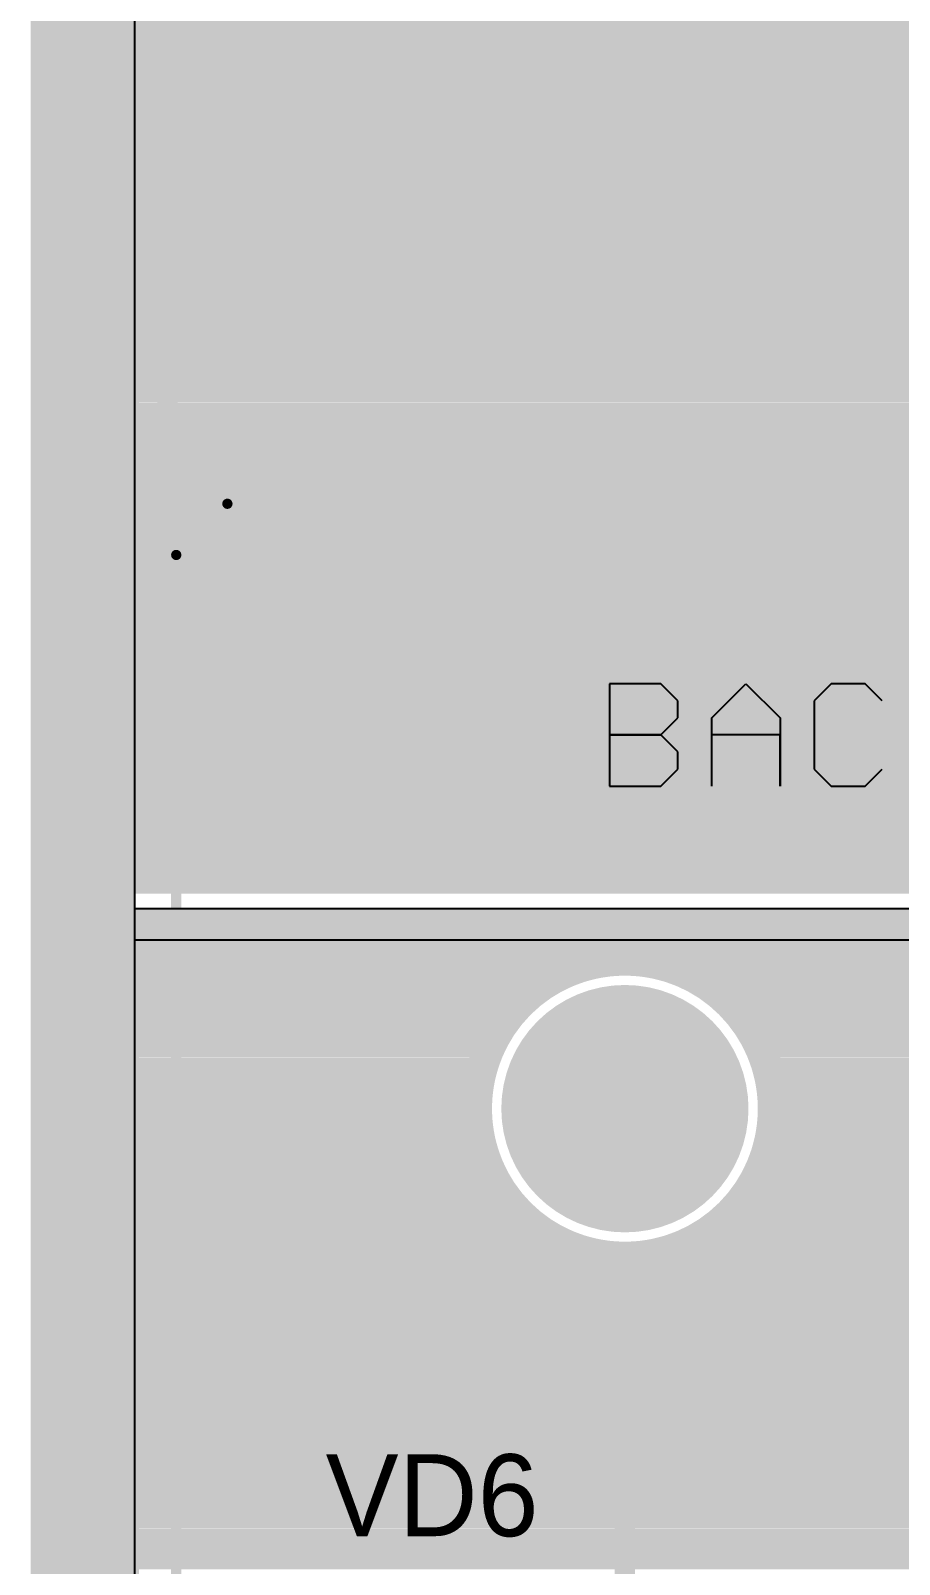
# Model space of a CAD drawing. Header units: millimetres. Extents: x 0.11 to 5.67, y 0.55 to 4.24.
# Drawn here: x 0.683 to 1.017, y 1.895 to 2.484 of the extents above; entities that cross this region are included whole.
import ezdxf

# ---------------------------------------------------------------- set-up
doc = ezdxf.new("R2010")
doc.units = ezdxf.units.MM
doc.header["$MEASUREMENT"] = 0
for name, color, linetype in [('BottomLayer', 5, 'Continuous'), ('BottomSolder', 6, 'Continuous'), ('InternalPlane1', 76, 'Continuous'), ('InternalPlane2', 16, 'Continuous'), ('KeepOutLayer', 6, 'Continuous'), ('Mechanical14', 56, 'Continuous'), ('MultiLayer', 9, 'Continuous'), ('PadHoleLayer', 156, 'Continuous'), ('TopLayer', 1, 'Continuous'), ('TopOverlay', 2, 'Continuous'), ('TopSolder', 216, 'Continuous')]:
    doc.layers.add(name, color=color, linetype=linetype)

# ---------------------------------------------------------------- blocks, each defined once
blk = doc.blocks.new('DO_201_FLAT_20')
at = {"layer": 'BottomLayer', "const_width": 0.04134}
blk.add_lwpolyline([(-0.37106, 0, 1), (-0.32972, 0, 1)], format="xyb", close=True, dxfattribs=at)
at = {"layer": 'BottomSolder', "const_width": 0.04331}
blk.add_lwpolyline([(-0.37205, 0, 1), (-0.32874, 0, 1)], format="xyb", close=True, dxfattribs=at)
at = {"layer": 'InternalPlane1', "const_width": 0.01181}
for points in [[(-0.37807, 0.04993, -0.258618), (-0.32272, 0.04993)], [(-0.40032, -0.02768, -0.258618), (-0.40032, 0.02768)], [(-0.30046, 0.02768, -0.258618), (-0.30046, -0.02768)], [(-0.32272, -0.04993, -0.258618), (-0.37807, -0.04993)]]:
    blk.add_lwpolyline(points, format="xyb", dxfattribs=at)
at = {"layer": 'InternalPlane1', "const_width": 0.00591}
for points in [[(-0.38102, 0.04993, 1), (-0.37512, 0.04993, 1)], [(-0.32567, 0.04993, 1), (-0.31976, 0.04993, 1)], [(-0.40328, 0.02768, 1), (-0.39737, 0.02768, 1)], [(-0.30342, 0.02768, 1), (-0.29751, 0.02768, 1)], [(-0.40328, -0.02768, 1), (-0.39737, -0.02768, 1)], [(-0.30342, -0.02768, 1), (-0.29751, -0.02768, 1)], [(-0.38102, -0.04993, 1), (-0.37512, -0.04993, 1)], [(-0.32567, -0.04993, 1), (-0.31976, -0.04993, 1)]]:
    blk.add_lwpolyline(points, format="xyb", close=True, dxfattribs=at)
at = {"layer": 'InternalPlane2', "const_width": 0.04756}
blk.add_lwpolyline([(-0.37417, 0, 1), (-0.32661, 0, 1)], format="xyb", close=True, dxfattribs=at)
at = {"layer": 'MultiLayer', "const_width": 0.04134}
blk.add_lwpolyline([(-0.37106, 0, 1), (-0.32972, 0, 1)], format="xyb", close=True, dxfattribs=at)
at = {"layer": 'PadHoleLayer', "const_width": 0.02756}
blk.add_lwpolyline([(-0.36417, 0, 1), (-0.33661, 0, 1)], format="xyb", close=True, dxfattribs=at)
at = {"layer": 'TopLayer', "const_width": 0.04134}
blk.add_lwpolyline([(-0.37106, 0, 1), (-0.32972, 0, 1)], format="xyb", close=True, dxfattribs=at)
at = {"layer": 'TopOverlay', "const_width": 0.00787}
blk.add_lwpolyline([(-0.16535, 0), (-0.26772, 0)], dxfattribs=at)
at = {"layer": 'TopOverlay', "const_width": 0.00394}
blk.add_lwpolyline([(-0.26969, 0, 1), (-0.26575, 0, 1)], format="xyb", close=True, dxfattribs=at)
at = {"layer": 'TopSolder', "const_width": 0.04331}
blk.add_lwpolyline([(-0.37205, 0, 1), (-0.32874, 0, 1)], format="xyb", close=True, dxfattribs=at)
blk = doc.blocks.new('RXE_250_FLAT_185')
at = {"layer": 'Mechanical14', "const_width": 0.00394}
blk.add_lwpolyline([(-0.40689, 1.10906, -0.414214), (-0.3872, 1.12874)], format="xyb", dxfattribs=at)
for points in [[(-0.3872, 1.12874), (0.3872, 1.12874)], [(-0.40689, 0.33465), (-0.40689, 1.10906)]]:
    blk.add_lwpolyline(points, dxfattribs=at)
at = {"layer": 'Mechanical14', "const_width": 0.00197}
for points in [[(-0.38819, 1.12874, 1), (-0.38622, 1.12874, 1)], [(-0.38819, 1.12874, 1), (-0.38622, 1.12874, 1)], [(-0.40787, 1.10906, 1), (-0.40591, 1.10906, 1)], [(-0.40787, 1.10906, 1), (-0.40591, 1.10906, 1)]]:
    blk.add_lwpolyline(points, format="xyb", close=True, dxfattribs=at)
blk = doc.blocks.new('CAP_13_26_237')
at = {"layer": 'TopOverlay', "const_width": 0.00787}
for points in [[(0.25591, -1.11024), (0.25591, -0.06299)], [(0.25591, -1.11024), (-0.25591, -1.11024)]]:
    blk.add_lwpolyline(points, dxfattribs=at)
at = {"layer": 'TopOverlay', "const_width": 0.00394}
blk.add_lwpolyline([(0.25394, -1.11024, 1), (0.25787, -1.11024, 1)], format="xyb", close=True, dxfattribs=at)
blk.add_lwpolyline([(0.25394, -1.11024, 1), (0.25787, -1.11024, 1)], format="xyb", close=True, dxfattribs=at)

msp = doc.modelspace()

# ---------------------------------------------------------------- linework, layer by layer
at = {"layer": 'BottomLayer', "const_width": 0.00787}
for points in [[(0.72047, 2.47539), (1.35998, 2.47539)], [(0.72047, 2.1565), (0.72047, 2.47539)], [(0.72047, 2.47145), (1.35998, 2.47145)], [(0.72047, 2.46358), (1.35998, 2.46358)], [(0.72047, 2.4557), (1.35998, 2.4557)], [(0.72047, 2.44783), (1.35998, 2.44783)], [(0.72047, 2.43995), (1.35998, 2.43995)], [(0.72047, 2.43208), (1.35998, 2.43208)], [(0.72047, 2.42421), (1.35998, 2.42421)], [(0.72047, 2.41633), (1.35998, 2.41633)], [(0.72047, 2.40846), (1.35998, 2.40846)], [(0.72047, 2.40058), (1.35998, 2.40058)], [(0.72047, 2.39271), (1.36024, 2.39271)], [(0.72047, 2.38484), (1.36024, 2.38484)], [(0.72047, 2.37696), (1.36024, 2.37696)], [(0.72047, 2.36909), (1.36024, 2.36909)], [(0.72047, 2.36121), (1.36024, 2.36121)], [(0.72047, 2.35334), (1.36024, 2.35334)], [(0.72047, 2.34547), (1.36024, 2.34547)], [(0.72047, 2.33759), (1.36024, 2.33759)], [(0.72047, 2.32972), (1.36024, 2.32972)], [(0.72047, 2.32184), (1.36024, 2.32184)], [(0.72047, 2.31397), (1.36024, 2.31397)], [(0.72047, 2.3061), (1.36024, 2.3061)], [(0.72047, 2.29822), (1.36024, 2.29822)], [(0.72047, 2.29035), (1.36024, 2.29035)], [(0.72047, 2.28247), (1.36024, 2.28247)], [(0.72047, 2.2746), (1.36024, 2.2746)], [(0.72047, 2.26673), (1.36024, 2.26673)], [(0.72047, 2.25885), (1.36024, 2.25885)], [(0.72047, 2.25098), (1.36024, 2.25098)], [(0.72047, 2.2431), (1.36024, 2.2431)], [(0.72047, 2.23523), (1.36024, 2.23523)], [(0.72047, 2.22736), (1.36024, 2.22736)], [(0.72047, 2.21948), (1.36024, 2.21948)], [(0.72047, 2.21161), (1.36024, 2.21161)], [(0.72047, 2.20373), (1.36024, 2.20373)], [(0.72047, 2.19586), (1.36024, 2.19586)], [(0.72047, 2.18799), (1.36024, 2.18799)], [(0.72047, 2.18011), (1.36024, 2.18011)], [(0.72047, 2.17224), (1.36024, 2.17224)], [(0.72047, 2.16436), (1.36024, 2.16436)], [(0.72047, 2.1565), (1.36024, 2.1565)], [(0.72047, 2.13681), (1.52953, 2.13681)], [(0.72047, 1.55232), (0.72047, 2.13681)], [(0.72047, 2.13287), (1.52953, 2.13287)], [(0.72047, 2.12499), (0.91061, 2.12499)], [(0.91222, 2.12499), (1.52953, 2.12499)], [(0.72047, 2.11712), (0.88302, 2.11712)], [(0.93982, 2.11712), (1.52953, 2.11712)], [(0.72047, 2.10925), (0.87284, 2.10925)], [(0.95, 2.10925), (1.52953, 2.10925)], [(0.72047, 2.10137), (0.86618, 2.10137)], [(0.95665, 2.10137), (1.52953, 2.10137)], [(0.72047, 2.0935), (0.86161, 2.0935)], [(0.96122, 2.0935), (1.52953, 2.0935)], [(0.72047, 2.08562), (0.8586, 2.08562)], [(0.96424, 2.08562), (1.52953, 2.08562)], [(0.72047, 2.07775), (0.85686, 2.07775)], [(0.96597, 2.07775), (1.52953, 2.07775)], [(0.72047, 2.06988), (0.8563, 2.06988)], [(0.96654, 2.06988), (1.52953, 2.06988)], [(0.72047, 2.062), (0.85687, 2.062)], [(0.96597, 2.062), (1.52953, 2.062)], [(0.72047, 2.05413), (0.8586, 2.05413)], [(0.96424, 2.05413), (1.52953, 2.05413)], [(0.72047, 2.04625), (0.86162, 2.04625)], [(0.96121, 2.04625), (1.52953, 2.04625)], [(0.72047, 2.03838), (0.86619, 2.03838)], [(0.95665, 2.03838), (1.52953, 2.03838)], [(0.72047, 2.03051), (0.87285, 2.03051)], [(0.94999, 2.03051), (1.52953, 2.03051)], [(0.72047, 2.02263), (0.88304, 2.02263)], [(0.9398, 2.02263), (1.52953, 2.02263)], [(0.72047, 2.01476), (1.52953, 2.01476)], [(0.72047, 2.00688), (1.52953, 2.00688)], [(0.72047, 1.99901), (1.52953, 1.99901)], [(0.72047, 1.99114), (1.52953, 1.99114)], [(0.72047, 1.98326), (1.52953, 1.98326)], [(0.72047, 1.97539), (1.52953, 1.97539)], [(0.72047, 1.96751), (1.52953, 1.96751)], [(0.72047, 1.95964), (1.52953, 1.95964)], [(0.72047, 1.95177), (1.52953, 1.95177)], [(0.72047, 1.94389), (1.52953, 1.94389)], [(0.72047, 1.93602), (1.52953, 1.93602)], [(0.72047, 1.92814), (1.52953, 1.92814)], [(0.72047, 1.92027), (1.52953, 1.92027)], [(0.72047, 1.9124), (1.52953, 1.9124)], [(0.72047, 1.90452), (1.52953, 1.90452)], [(0.72047, 1.89665), (1.52953, 1.89665)]]:
    msp.add_lwpolyline(points, dxfattribs=at)
at = {"layer": 'BottomLayer'}
for points, const_width in [([(0.7185, 2.47539, 1), (0.72244, 2.47539, 1)], 0.00394), ([(0.7185, 2.47539, 1), (0.72244, 2.47539, 1)], 0.00394), ([(0.7185, 2.47145, 1), (0.72244, 2.47145, 1)], 0.00394), ([(0.7185, 2.46358, 1), (0.72244, 2.46358, 1)], 0.00394), ([(0.7185, 2.4557, 1), (0.72244, 2.4557, 1)], 0.00394), ([(0.7185, 2.44783, 1), (0.72244, 2.44783, 1)], 0.00394), ([(0.7185, 2.43995, 1), (0.72244, 2.43995, 1)], 0.00394), ([(0.7185, 2.43208, 1), (0.72244, 2.43208, 1)], 0.00394), ([(0.7185, 2.42421, 1), (0.72244, 2.42421, 1)], 0.00394), ([(0.7185, 2.41633, 1), (0.72244, 2.41633, 1)], 0.00394), ([(0.7185, 2.40846, 1), (0.72244, 2.40846, 1)], 0.00394), ([(0.7185, 2.40058, 1), (0.72244, 2.40058, 1)], 0.00394), ([(0.7185, 2.39271, 1), (0.72244, 2.39271, 1)], 0.00394), ([(0.7185, 2.38484, 1), (0.72244, 2.38484, 1)], 0.00394), ([(0.7185, 2.37696, 1), (0.72244, 2.37696, 1)], 0.00394), ([(0.7185, 2.36909, 1), (0.72244, 2.36909, 1)], 0.00394), ([(0.7185, 2.36121, 1), (0.72244, 2.36121, 1)], 0.00394), ([(0.7185, 2.35334, 1), (0.72244, 2.35334, 1)], 0.00394), ([(0.7185, 2.34547, 1), (0.72244, 2.34547, 1)], 0.00394), ([(0.7185, 2.33759, 1), (0.72244, 2.33759, 1)], 0.00394), ([(0.7185, 2.32972, 1), (0.72244, 2.32972, 1)], 0.00394), ([(0.7185, 2.32184, 1), (0.72244, 2.32184, 1)], 0.00394), ([(0.7185, 2.31397, 1), (0.72244, 2.31397, 1)], 0.00394), ([(0.7185, 2.3061, 1), (0.72244, 2.3061, 1)], 0.00394), ([(0.7185, 2.29822, 1), (0.72244, 2.29822, 1)], 0.00394), ([(0.7185, 2.29035, 1), (0.72244, 2.29035, 1)], 0.00394), ([(0.7185, 2.28247, 1), (0.72244, 2.28247, 1)], 0.00394), ([(0.7185, 2.2746, 1), (0.72244, 2.2746, 1)], 0.00394), ([(0.7185, 2.26673, 1), (0.72244, 2.26673, 1)], 0.00394), ([(0.7185, 2.25885, 1), (0.72244, 2.25885, 1)], 0.00394), ([(0.7185, 2.25098, 1), (0.72244, 2.25098, 1)], 0.00394), ([(0.7185, 2.2431, 1), (0.72244, 2.2431, 1)], 0.00394), ([(0.7185, 2.23523, 1), (0.72244, 2.23523, 1)], 0.00394), ([(0.7185, 2.22736, 1), (0.72244, 2.22736, 1)], 0.00394), ([(0.7185, 2.21948, 1), (0.72244, 2.21948, 1)], 0.00394), ([(0.7185, 2.21161, 1), (0.72244, 2.21161, 1)], 0.00394), ([(0.7185, 2.20373, 1), (0.72244, 2.20373, 1)], 0.00394), ([(0.7185, 2.19586, 1), (0.72244, 2.19586, 1)], 0.00394), ([(0.7185, 2.18799, 1), (0.72244, 2.18799, 1)], 0.00394), ([(0.7185, 2.18011, 1), (0.72244, 2.18011, 1)], 0.00394), ([(0.7185, 2.17224, 1), (0.72244, 2.17224, 1)], 0.00394), ([(0.7185, 2.16436, 1), (0.72244, 2.16436, 1)], 0.00394), ([(0.7185, 2.1565, 1), (0.72244, 2.1565, 1)], 0.00394), ([(0.7185, 2.1565, 1), (0.72244, 2.1565, 1)], 0.00394), ([(0.7185, 2.13681, 1), (0.72244, 2.13681, 1)], 0.00394), ([(0.7185, 2.13681, 1), (0.72244, 2.13681, 1)], 0.00394), ([(0.7185, 2.13287, 1), (0.72244, 2.13287, 1)], 0.00394), ([(0.7185, 2.12499, 1), (0.72244, 2.12499, 1)], 0.00394), ([(0.96654, 2.06988, 1), (0.8563, 2.06988, 1)], 0.00787), ([(0.90864, 2.12499, 1), (0.91258, 2.12499, 1)], 0.00394), ([(0.91026, 2.12499, 1), (0.91419, 2.12499, 1)], 0.00394), ([(0.7185, 2.11712, 1), (0.72244, 2.11712, 1)], 0.00394), ([(0.88105, 2.11712, 1), (0.88499, 2.11712, 1)], 0.00394), ([(0.93785, 2.11712, 1), (0.94179, 2.11712, 1)], 0.00394), ([(0.7185, 2.10925, 1), (0.72244, 2.10925, 1)], 0.00394), ([(0.87087, 2.10925, 1), (0.87481, 2.10925, 1)], 0.00394), ([(0.94803, 2.10925, 1), (0.95197, 2.10925, 1)], 0.00394), ([(0.7185, 2.10137, 1), (0.72244, 2.10137, 1)], 0.00394), ([(0.86421, 2.10137, 1), (0.86815, 2.10137, 1)], 0.00394), ([(0.95469, 2.10137, 1), (0.95862, 2.10137, 1)], 0.00394), ([(0.7185, 2.0935, 1), (0.72244, 2.0935, 1)], 0.00394), ([(0.85965, 2.0935, 1), (0.86358, 2.0935, 1)], 0.00394), ([(0.95925, 2.0935, 1), (0.96319, 2.0935, 1)], 0.00394), ([(0.7185, 2.08562, 1), (0.72244, 2.08562, 1)], 0.00394), ([(0.85663, 2.08562, 1), (0.86056, 2.08562, 1)], 0.00394), ([(0.96227, 2.08562, 1), (0.96621, 2.08562, 1)], 0.00394), ([(0.7185, 2.07775, 1), (0.72244, 2.07775, 1)], 0.00394), ([(0.8549, 2.07775, 1), (0.85883, 2.07775, 1)], 0.00394), ([(0.964, 2.07775, 1), (0.96794, 2.07775, 1)], 0.00394), ([(0.7185, 2.06988, 1), (0.72244, 2.06988, 1)], 0.00394), ([(0.85433, 2.06988, 1), (0.85827, 2.06988, 1)], 0.00394), ([(0.85433, 2.06988, 1), (0.85827, 2.06988, 1)], 0.00394), ([(0.96457, 2.06988, 1), (0.9685, 2.06988, 1)], 0.00394), ([(0.96457, 2.06988, 1), (0.9685, 2.06988, 1)], 0.00394), ([(0.7185, 2.062, 1), (0.72244, 2.062, 1)], 0.00394), ([(0.8549, 2.062, 1), (0.85883, 2.062, 1)], 0.00394), ([(0.964, 2.062, 1), (0.96794, 2.062, 1)], 0.00394), ([(0.7185, 2.05413, 1), (0.72244, 2.05413, 1)], 0.00394), ([(0.85663, 2.05413, 1), (0.86057, 2.05413, 1)], 0.00394), ([(0.96227, 2.05413, 1), (0.9662, 2.05413, 1)], 0.00394), ([(0.7185, 2.04625, 1), (0.72244, 2.04625, 1)], 0.00394), ([(0.85965, 2.04625, 1), (0.86359, 2.04625, 1)], 0.00394), ([(0.95925, 2.04625, 1), (0.96318, 2.04625, 1)], 0.00394), ([(0.7185, 2.03838, 1), (0.72244, 2.03838, 1)], 0.00394), ([(0.86422, 2.03838, 1), (0.86816, 2.03838, 1)], 0.00394), ([(0.95468, 2.03838, 1), (0.95861, 2.03838, 1)], 0.00394), ([(0.7185, 2.03051, 1), (0.72244, 2.03051, 1)], 0.00394), ([(0.87088, 2.03051, 1), (0.87482, 2.03051, 1)], 0.00394), ([(0.94802, 2.03051, 1), (0.95195, 2.03051, 1)], 0.00394), ([(0.7185, 2.02263, 1), (0.72244, 2.02263, 1)], 0.00394), ([(0.88107, 2.02263, 1), (0.88501, 2.02263, 1)], 0.00394), ([(0.93783, 2.02263, 1), (0.94177, 2.02263, 1)], 0.00394), ([(0.7185, 2.01476, 1), (0.72244, 2.01476, 1)], 0.00394), ([(0.7185, 2.00688, 1), (0.72244, 2.00688, 1)], 0.00394), ([(0.7185, 1.99901, 1), (0.72244, 1.99901, 1)], 0.00394), ([(0.7185, 1.99114, 1), (0.72244, 1.99114, 1)], 0.00394), ([(0.7185, 1.98326, 1), (0.72244, 1.98326, 1)], 0.00394), ([(0.7185, 1.97539, 1), (0.72244, 1.97539, 1)], 0.00394), ([(0.7185, 1.96751, 1), (0.72244, 1.96751, 1)], 0.00394), ([(0.7185, 1.95964, 1), (0.72244, 1.95964, 1)], 0.00394), ([(0.7185, 1.95177, 1), (0.72244, 1.95177, 1)], 0.00394), ([(0.7185, 1.94389, 1), (0.72244, 1.94389, 1)], 0.00394), ([(0.7185, 1.93602, 1), (0.72244, 1.93602, 1)], 0.00394), ([(0.7185, 1.92814, 1), (0.72244, 1.92814, 1)], 0.00394), ([(0.7185, 1.92027, 1), (0.72244, 1.92027, 1)], 0.00394), ([(0.7185, 1.9124, 1), (0.72244, 1.9124, 1)], 0.00394), ([(0.7185, 1.90452, 1), (0.72244, 1.90452, 1)], 0.00394), ([(0.7185, 1.89665, 1), (0.72244, 1.89665, 1)], 0.00394)]:
    msp.add_lwpolyline(points, format="xyb", close=True, dxfattribs=dict(at, const_width=const_width))
at = {"layer": 'InternalPlane1'}
msp.add_line((0.72285, 0.64116), (0.72285, 4.14427), dxfattribs=at)
at = {"layer": 'InternalPlane1', "const_width": 0.04}
msp.add_lwpolyline([(0.70276, 0.62106), (0.70276, 4.16437)], dxfattribs=at)
at = {"layer": 'InternalPlane2'}
for p, q in [((0.72285, 2.1467), (0.72285, 4.14427)), ((1.52357, 2.1467), (0.72285, 2.1467)), ((0.72285, 1.29631), (0.72285, 2.13479)), ((0.72285, 2.13479), (1.52357, 2.13479))]:
    msp.add_line(p, q, dxfattribs=at)
for points, const_width in [([(0.70276, 0.62106), (0.70276, 4.16437)], 0.04), ([(0.70276, 2.14075), (1.52953, 2.14075)], 0.01181)]:
    msp.add_lwpolyline(points, dxfattribs=dict(at, const_width=const_width))
at = {"layer": 'InternalPlane2', "const_width": 0.00591}
msp.add_lwpolyline([(0.6998, 2.14075, 1), (0.70571, 2.14075, 1)], format="xyb", close=True, dxfattribs=at)
at = {"layer": 'KeepOutLayer', "const_width": 0.00787}
msp.add_lwpolyline([(0.70276, 0.62106), (0.70276, 4.16437)], dxfattribs=at)
at = {"layer": 'TopLayer', "const_width": 0.00787}
for points in [[(0.72047, 2.1565), (0.72047, 2.67224)], [(0.72047, 2.4872), (1.7185, 2.4872)], [(0.72047, 2.47932), (1.7185, 2.47932)], [(0.72047, 2.47145), (1.7185, 2.47145)], [(0.72047, 2.46358), (1.7185, 2.46358)], [(0.72047, 2.4557), (1.7185, 2.4557)], [(0.72047, 2.44783), (1.7185, 2.44783)], [(0.72047, 2.43995), (1.7185, 2.43995)], [(0.72047, 2.43208), (1.7185, 2.43208)], [(0.72047, 2.42421), (1.7185, 2.42421)], [(0.72047, 2.41633), (1.7185, 2.41633)], [(0.72047, 2.40846), (1.7185, 2.40846)], [(0.72047, 2.40058), (1.7185, 2.40058)], [(0.72047, 2.39271), (1.7185, 2.39271)], [(0.72047, 2.38484), (1.7185, 2.38484)], [(0.72047, 2.37696), (1.7185, 2.37696)], [(0.72047, 2.36909), (1.7185, 2.36909)], [(0.72047, 2.36121), (1.7185, 2.36121)], [(0.72047, 2.35334), (1.7185, 2.35334)], [(0.72047, 2.34547), (1.7185, 2.34547)], [(0.72047, 2.33759), (1.7185, 2.33759)], [(0.72047, 2.32972), (1.7185, 2.32972)], [(0.72047, 2.32184), (1.7185, 2.32184)], [(0.72047, 2.31397), (1.7185, 2.31397)], [(0.72047, 2.3061), (1.7185, 2.3061)], [(0.72047, 2.29822), (1.7185, 2.29822)], [(0.72047, 2.29035), (1.7185, 2.29035)], [(0.72047, 2.28247), (1.7185, 2.28247)], [(0.72047, 2.2746), (1.7185, 2.2746)], [(0.72047, 2.26673), (1.7185, 2.26673)], [(0.72047, 2.25885), (1.7185, 2.25885)], [(0.72047, 2.25098), (1.7185, 2.25098)], [(0.72047, 2.2431), (1.7185, 2.2431)], [(0.72047, 2.23523), (1.7185, 2.23523)], [(0.72047, 2.22736), (1.7185, 2.22736)], [(0.72047, 2.21948), (1.7185, 2.21948)], [(0.72047, 2.21161), (1.7185, 2.21161)], [(0.72047, 2.20373), (1.7185, 2.20373)], [(0.72047, 2.19586), (1.7185, 2.19586)], [(0.72047, 2.18799), (1.71062, 2.18799)], [(0.72047, 2.18011), (1.70275, 2.18011)], [(0.72047, 2.17224), (1.69488, 2.17224)], [(0.72047, 2.16436), (1.687, 2.16436)], [(0.72047, 2.1565), (1.67913, 2.1565)], [(0.72047, 2.13681), (1.52953, 2.13681)], [(0.72047, 1.53839), (0.72047, 2.13681)], [(0.72047, 2.13287), (1.52953, 2.13287)], [(0.72047, 2.12499), (0.91061, 2.12499)], [(0.91222, 2.12499), (1.52953, 2.12499)], [(0.72047, 2.11712), (0.88302, 2.11712)], [(0.93982, 2.11712), (1.52953, 2.11712)], [(0.72047, 2.10925), (0.87284, 2.10925)], [(0.95, 2.10925), (1.52953, 2.10925)], [(0.72047, 2.10137), (0.86618, 2.10137)], [(0.95665, 2.10137), (1.52953, 2.10137)], [(0.72047, 2.0935), (0.86161, 2.0935)], [(0.96122, 2.0935), (1.52953, 2.0935)], [(0.72047, 2.08562), (0.8586, 2.08562)], [(0.96424, 2.08562), (1.52953, 2.08562)], [(0.72047, 2.07775), (0.85686, 2.07775)], [(0.96597, 2.07775), (1.52953, 2.07775)], [(0.72047, 2.06988), (0.8563, 2.06988)], [(0.96654, 2.06988), (1.52953, 2.06988)], [(0.72047, 2.062), (0.85687, 2.062)], [(0.96597, 2.062), (1.52953, 2.062)], [(0.72047, 2.05413), (0.8586, 2.05413)], [(0.96424, 2.05413), (1.52953, 2.05413)], [(0.72047, 2.04625), (0.86162, 2.04625)], [(0.96121, 2.04625), (1.52953, 2.04625)], [(0.72047, 2.03838), (0.86619, 2.03838)], [(0.95665, 2.03838), (1.52953, 2.03838)], [(0.72047, 2.03051), (0.87285, 2.03051)], [(0.94999, 2.03051), (1.52953, 2.03051)], [(0.72047, 2.02263), (0.88304, 2.02263)], [(0.9398, 2.02263), (1.52953, 2.02263)], [(0.72047, 2.01476), (1.52953, 2.01476)], [(0.72047, 2.00688), (1.52953, 2.00688)], [(0.72047, 1.99901), (1.52953, 1.99901)], [(0.72047, 1.99114), (1.52953, 1.99114)], [(0.72047, 1.98326), (1.52953, 1.98326)], [(0.72047, 1.97539), (1.52953, 1.97539)], [(0.72047, 1.96751), (1.52953, 1.96751)], [(0.72047, 1.95964), (1.52953, 1.95964)], [(0.72047, 1.95177), (1.52953, 1.95177)], [(0.72047, 1.94389), (1.52953, 1.94389)], [(0.72047, 1.93602), (1.52953, 1.93602)], [(0.72047, 1.92814), (1.52953, 1.92814)], [(0.72047, 1.92027), (1.52953, 1.92027)], [(0.72047, 1.9124), (1.52953, 1.9124)], [(0.72047, 1.90452), (1.52953, 1.90452)], [(0.72047, 1.89665), (1.52953, 1.89665)]]:
    msp.add_lwpolyline(points, dxfattribs=at)
at = {"layer": 'TopLayer'}
for points, const_width in [([(0.7185, 2.4872, 1), (0.72244, 2.4872, 1)], 0.00394), ([(0.7185, 2.47932, 1), (0.72244, 2.47932, 1)], 0.00394), ([(0.7185, 2.47145, 1), (0.72244, 2.47145, 1)], 0.00394), ([(0.7185, 2.46358, 1), (0.72244, 2.46358, 1)], 0.00394), ([(0.7185, 2.4557, 1), (0.72244, 2.4557, 1)], 0.00394), ([(0.7185, 2.44783, 1), (0.72244, 2.44783, 1)], 0.00394), ([(0.7185, 2.43995, 1), (0.72244, 2.43995, 1)], 0.00394), ([(0.7185, 2.43208, 1), (0.72244, 2.43208, 1)], 0.00394), ([(0.7185, 2.42421, 1), (0.72244, 2.42421, 1)], 0.00394), ([(0.7185, 2.41633, 1), (0.72244, 2.41633, 1)], 0.00394), ([(0.7185, 2.40846, 1), (0.72244, 2.40846, 1)], 0.00394), ([(0.7185, 2.40058, 1), (0.72244, 2.40058, 1)], 0.00394), ([(0.7185, 2.39271, 1), (0.72244, 2.39271, 1)], 0.00394), ([(0.7185, 2.38484, 1), (0.72244, 2.38484, 1)], 0.00394), ([(0.7185, 2.37696, 1), (0.72244, 2.37696, 1)], 0.00394), ([(0.7185, 2.36909, 1), (0.72244, 2.36909, 1)], 0.00394), ([(0.7185, 2.36121, 1), (0.72244, 2.36121, 1)], 0.00394), ([(0.7185, 2.35334, 1), (0.72244, 2.35334, 1)], 0.00394), ([(0.7185, 2.34547, 1), (0.72244, 2.34547, 1)], 0.00394), ([(0.7185, 2.33759, 1), (0.72244, 2.33759, 1)], 0.00394), ([(0.7185, 2.32972, 1), (0.72244, 2.32972, 1)], 0.00394), ([(0.7185, 2.32184, 1), (0.72244, 2.32184, 1)], 0.00394), ([(0.7185, 2.31397, 1), (0.72244, 2.31397, 1)], 0.00394), ([(0.7185, 2.3061, 1), (0.72244, 2.3061, 1)], 0.00394), ([(0.7185, 2.29822, 1), (0.72244, 2.29822, 1)], 0.00394), ([(0.7185, 2.29035, 1), (0.72244, 2.29035, 1)], 0.00394), ([(0.7185, 2.28247, 1), (0.72244, 2.28247, 1)], 0.00394), ([(0.7185, 2.2746, 1), (0.72244, 2.2746, 1)], 0.00394), ([(0.7185, 2.26673, 1), (0.72244, 2.26673, 1)], 0.00394), ([(0.7185, 2.25885, 1), (0.72244, 2.25885, 1)], 0.00394), ([(0.7185, 2.25098, 1), (0.72244, 2.25098, 1)], 0.00394), ([(0.7185, 2.2431, 1), (0.72244, 2.2431, 1)], 0.00394), ([(0.7185, 2.23523, 1), (0.72244, 2.23523, 1)], 0.00394), ([(0.7185, 2.22736, 1), (0.72244, 2.22736, 1)], 0.00394), ([(0.7185, 2.21948, 1), (0.72244, 2.21948, 1)], 0.00394), ([(0.7185, 2.21161, 1), (0.72244, 2.21161, 1)], 0.00394), ([(0.7185, 2.20373, 1), (0.72244, 2.20373, 1)], 0.00394), ([(0.7185, 2.19586, 1), (0.72244, 2.19586, 1)], 0.00394), ([(0.7185, 2.18799, 1), (0.72244, 2.18799, 1)], 0.00394), ([(0.7185, 2.18011, 1), (0.72244, 2.18011, 1)], 0.00394), ([(0.7185, 2.17224, 1), (0.72244, 2.17224, 1)], 0.00394), ([(0.7185, 2.16436, 1), (0.72244, 2.16436, 1)], 0.00394), ([(0.7185, 2.1565, 1), (0.72244, 2.1565, 1)], 0.00394), ([(0.7185, 2.1565, 1), (0.72244, 2.1565, 1)], 0.00394), ([(0.7185, 2.13681, 1), (0.72244, 2.13681, 1)], 0.00394), ([(0.7185, 2.13681, 1), (0.72244, 2.13681, 1)], 0.00394), ([(0.7185, 2.13287, 1), (0.72244, 2.13287, 1)], 0.00394), ([(0.7185, 2.12499, 1), (0.72244, 2.12499, 1)], 0.00394), ([(0.96654, 2.06988, 1), (0.8563, 2.06988, 1)], 0.00787), ([(0.90864, 2.12499, 1), (0.91258, 2.12499, 1)], 0.00394), ([(0.91026, 2.12499, 1), (0.91419, 2.12499, 1)], 0.00394), ([(0.7185, 2.11712, 1), (0.72244, 2.11712, 1)], 0.00394), ([(0.88105, 2.11712, 1), (0.88499, 2.11712, 1)], 0.00394), ([(0.93785, 2.11712, 1), (0.94179, 2.11712, 1)], 0.00394), ([(0.7185, 2.10925, 1), (0.72244, 2.10925, 1)], 0.00394), ([(0.87087, 2.10925, 1), (0.87481, 2.10925, 1)], 0.00394), ([(0.94803, 2.10925, 1), (0.95197, 2.10925, 1)], 0.00394), ([(0.7185, 2.10137, 1), (0.72244, 2.10137, 1)], 0.00394), ([(0.86421, 2.10137, 1), (0.86815, 2.10137, 1)], 0.00394), ([(0.95469, 2.10137, 1), (0.95862, 2.10137, 1)], 0.00394), ([(0.7185, 2.0935, 1), (0.72244, 2.0935, 1)], 0.00394), ([(0.85965, 2.0935, 1), (0.86358, 2.0935, 1)], 0.00394), ([(0.95925, 2.0935, 1), (0.96319, 2.0935, 1)], 0.00394), ([(0.7185, 2.08562, 1), (0.72244, 2.08562, 1)], 0.00394), ([(0.85663, 2.08562, 1), (0.86056, 2.08562, 1)], 0.00394), ([(0.96227, 2.08562, 1), (0.96621, 2.08562, 1)], 0.00394), ([(0.7185, 2.07775, 1), (0.72244, 2.07775, 1)], 0.00394), ([(0.8549, 2.07775, 1), (0.85883, 2.07775, 1)], 0.00394), ([(0.964, 2.07775, 1), (0.96794, 2.07775, 1)], 0.00394), ([(0.7185, 2.06988, 1), (0.72244, 2.06988, 1)], 0.00394), ([(0.85433, 2.06988, 1), (0.85827, 2.06988, 1)], 0.00394), ([(0.85433, 2.06988, 1), (0.85827, 2.06988, 1)], 0.00394), ([(0.96457, 2.06988, 1), (0.9685, 2.06988, 1)], 0.00394), ([(0.96457, 2.06988, 1), (0.9685, 2.06988, 1)], 0.00394), ([(0.7185, 2.062, 1), (0.72244, 2.062, 1)], 0.00394), ([(0.8549, 2.062, 1), (0.85883, 2.062, 1)], 0.00394), ([(0.964, 2.062, 1), (0.96794, 2.062, 1)], 0.00394), ([(0.7185, 2.05413, 1), (0.72244, 2.05413, 1)], 0.00394), ([(0.85663, 2.05413, 1), (0.86057, 2.05413, 1)], 0.00394), ([(0.96227, 2.05413, 1), (0.9662, 2.05413, 1)], 0.00394), ([(0.7185, 2.04625, 1), (0.72244, 2.04625, 1)], 0.00394), ([(0.85965, 2.04625, 1), (0.86359, 2.04625, 1)], 0.00394), ([(0.95925, 2.04625, 1), (0.96318, 2.04625, 1)], 0.00394), ([(0.7185, 2.03838, 1), (0.72244, 2.03838, 1)], 0.00394), ([(0.86422, 2.03838, 1), (0.86816, 2.03838, 1)], 0.00394), ([(0.95468, 2.03838, 1), (0.95861, 2.03838, 1)], 0.00394), ([(0.7185, 2.03051, 1), (0.72244, 2.03051, 1)], 0.00394), ([(0.87088, 2.03051, 1), (0.87482, 2.03051, 1)], 0.00394), ([(0.94802, 2.03051, 1), (0.95195, 2.03051, 1)], 0.00394), ([(0.7185, 2.02263, 1), (0.72244, 2.02263, 1)], 0.00394), ([(0.88107, 2.02263, 1), (0.88501, 2.02263, 1)], 0.00394), ([(0.93783, 2.02263, 1), (0.94177, 2.02263, 1)], 0.00394), ([(0.7185, 2.01476, 1), (0.72244, 2.01476, 1)], 0.00394), ([(0.7185, 2.00688, 1), (0.72244, 2.00688, 1)], 0.00394), ([(0.7185, 1.99901, 1), (0.72244, 1.99901, 1)], 0.00394), ([(0.7185, 1.99114, 1), (0.72244, 1.99114, 1)], 0.00394), ([(0.7185, 1.98326, 1), (0.72244, 1.98326, 1)], 0.00394), ([(0.7185, 1.97539, 1), (0.72244, 1.97539, 1)], 0.00394), ([(0.7185, 1.96751, 1), (0.72244, 1.96751, 1)], 0.00394), ([(0.7185, 1.95964, 1), (0.72244, 1.95964, 1)], 0.00394), ([(0.7185, 1.95177, 1), (0.72244, 1.95177, 1)], 0.00394), ([(0.7185, 1.94389, 1), (0.72244, 1.94389, 1)], 0.00394), ([(0.7185, 1.93602, 1), (0.72244, 1.93602, 1)], 0.00394), ([(0.7185, 1.92814, 1), (0.72244, 1.92814, 1)], 0.00394), ([(0.7185, 1.92027, 1), (0.72244, 1.92027, 1)], 0.00394), ([(0.7185, 1.9124, 1), (0.72244, 1.9124, 1)], 0.00394), ([(0.7185, 1.90452, 1), (0.72244, 1.90452, 1)], 0.00394), ([(0.7185, 1.89665, 1), (0.72244, 1.89665, 1)], 0.00394)]:
    msp.add_lwpolyline(points, format="xyb", close=True, dxfattribs=dict(at, const_width=const_width))
at = {"layer": 'TopOverlay'}
for p, q in [((0.90551, 2.23326), (0.90551, 2.1939)), ((0.92519, 2.23326), (0.90551, 2.23326)), ((0.93175, 2.2267), (0.92519, 2.23326)), ((0.94487, 2.22014), (0.95799, 2.23326)), ((0.95799, 2.23326), (0.97111, 2.22014)), ((0.99079, 2.23326), (0.98423, 2.2267)), ((1.00391, 2.23326), (0.99079, 2.23326)), ((1.01046, 2.2267), (1.00391, 2.23326)), ((0.93175, 2.22014), (0.93175, 2.2267)), ((0.98423, 2.2267), (0.98423, 2.20046)), ((0.92519, 2.21358), (0.93175, 2.22014)), ((0.94487, 2.1939), (0.94487, 2.22014)), ((0.97111, 2.22014), (0.97111, 2.1939)), ((0.92519, 2.21358), (0.90551, 2.21358)), ((0.90551, 2.21358), (0.92519, 2.21358)), ((0.93175, 2.20702), (0.92519, 2.21358)), ((0.97111, 2.21358), (0.94487, 2.21358)), ((0.97111, 2.1939), (0.97111, 2.21358)), ((0.93175, 2.20046), (0.93175, 2.20702)), ((0.92519, 2.1939), (0.93175, 2.20046)), ((0.98423, 2.20046), (0.99079, 2.1939)), ((1.00391, 2.1939), (1.01046, 2.20046)), ((0.90551, 2.1939), (0.92519, 2.1939)), ((0.99079, 2.1939), (1.00391, 2.1939))]:
    msp.add_line(p, q, dxfattribs=at)

# ---------------------------------------------------------------- block references
for name, p, rotation in [('CAP_13_26_237', (1.84567, 2.41634), 270), ('RXE_250_FLAT_185', (1.14567, 1.17372), 360), ('DO_201_FLAT_20', (0.91142, 1.71949), 270)]:
    msp.add_blockref(name, p, dxfattribs=dict(rotation=rotation))

# ---------------------------------------------------------------- texts
msp.add_text('VD6', height=0.031496, dxfattribs=at).set_placement((0.79626, 1.90551))

doc.saveas('drawing.dxf')
